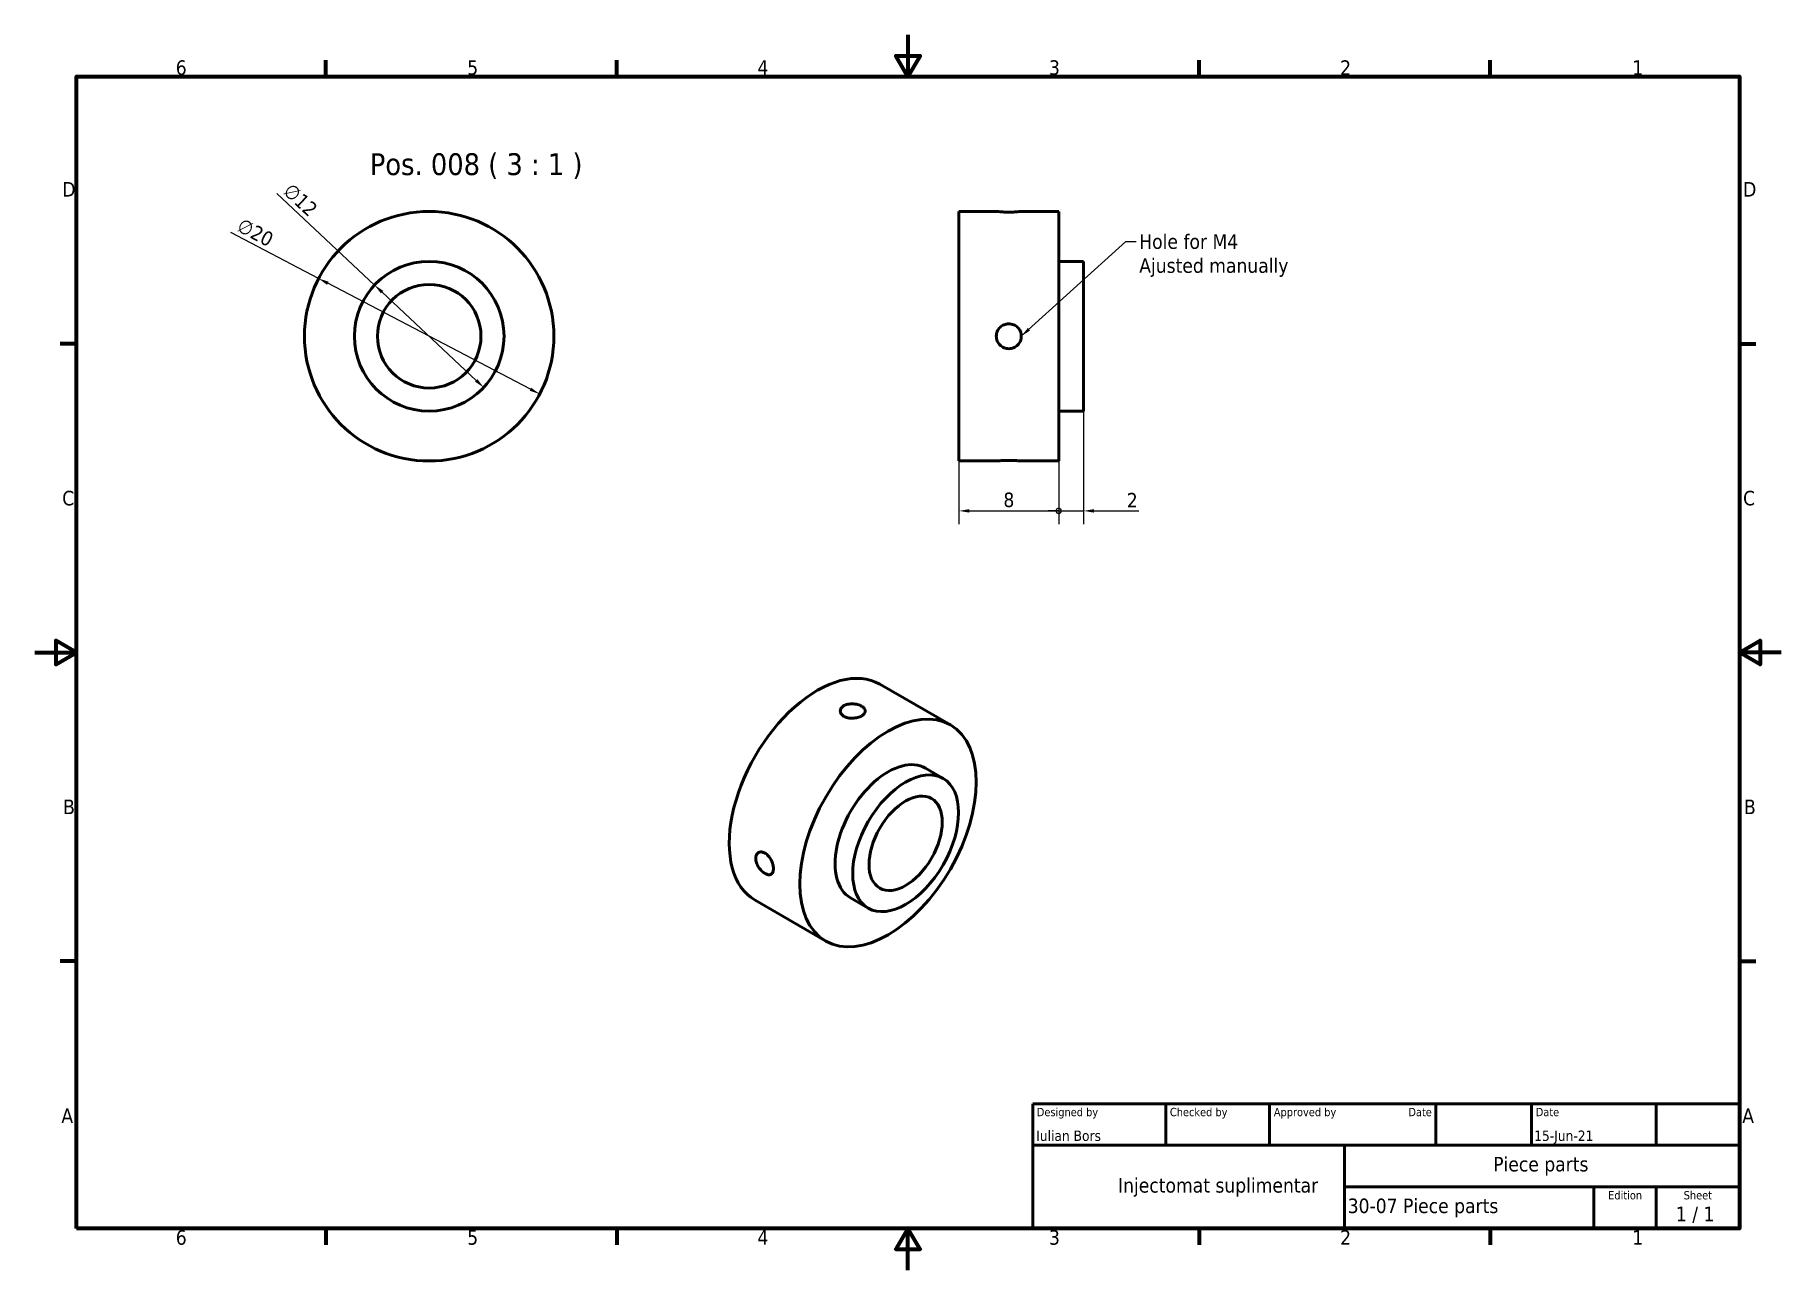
# Model space of a CAD drawing. Header units: millimetres. Extents: x 0 to 140, y 0 to 99.
import ezdxf
from ezdxf.enums import TextEntityAlignment as Align

# ---------------------------------------------------------------- set-up
doc = ezdxf.new("R2010")
doc.units = ezdxf.units.MM
doc.header["$LTSCALE"] = 0.333333
for name, color, linetype, lineweight in [('Border (ISO)', 7, 'Continuous', 70), ('Dimension (ISO)', 7, 'Continuous', 25), ('Symbol (ISO)', 7, 'Continuous', 25), ('Title (ISO)', 7, 'Continuous', 50), ('Visible (ISO)', 7, 'Continuous', 50)]:
    doc.layers.add(name, color=color, linetype=linetype, lineweight=lineweight)
doc.styles.add('Label Text (ISO)', font='tahoma.ttf')
doc.styles.add('Note Text (ISO)', font='tahoma.ttf')
doc.styles.add('Text Style39', font='tahoma.ttf')
doc.styles.add('Text Style41', font='tahoma.ttf')
doc.dimstyles.new('Default (ISO)', dxfattribs={"dimscale": 0.333333, "dimtxt": 3.5, "dimasz": 2.5, "dimexe": 3.175, "dimexo": 0, "dimgap": 0.762, "dimtad": 1, "dimrnd": 1e-08, "dimzin": 0, "dimtxsty": 'Note Text (ISO)', "dimcen": 0.09, "dimdle": 10, "dimclrd": 256, "dimclre": 256, "dimclrt": 256, "dimazin": 0, "dimtfac": 1.001486, "dimtmove": 0, "dimatfit": 3, "dimfxl": 1, "dimtolj": 1, "dimtzin": 0, "dimlwd": -1, "dimlwe": -1, "dimarcsym": 0})
doc.dimstyles.new('Default - Method 1b (ISO)$7', dxfattribs={"dimscale": 0.333333, "dimtxt": 3.5, "dimasz": 2.5, "dimexe": 3.175, "dimexo": 0, "dimgap": 0.762, "dimtad": 1, "dimtoh": 1, "dimrnd": 1e-08, "dimtxsty": 'Note Text (ISO)', "dimcen": 0.09, "dimdle": 10, "dimclrd": 256, "dimclre": 256, "dimclrt": 256, "dimazin": 2, "dimtfac": 1, "dimtmove": 0, "dimatfit": 3, "dimfxl": 1, "dimtolj": 1, "dimlwd": -1, "dimlwe": -1, "dimarcsym": 0})

# ---------------------------------------------------------------- blocks, each defined once
blk = doc.blocks.new('Borders Default Border')
at = {"layer": 'Border (ISO)'}
for p, q in [((70, 287), (70, 290.9)), ((140, 287), (140, 290.9)), ((280, 287), (280, 290.9)), ((350, 287), (350, 290.9)), ((10, 222.75), (6.1, 222.75)), ((410, 222.75), (413.9, 222.75)), ((10, 74.25), (6.1, 74.25)), ((410, 74.25), (413.9, 74.25)), ((70, 10), (70, 6.1)), ((140, 10), (140, 6.1)), ((280, 10), (280, 6.1)), ((350, 10), (350, 6.1))]:
    blk.add_line(p, q, dxfattribs=at)
at = {"layer": 'Border (ISO)', "flags": 128}
for points in [[(210, 297), (210, 287), (207.11, 292), (212.89, 292), (210, 287)], [(10, 10), (10, 287), (410, 287), (410, 10), (10, 10)], [(0, 148.5), (10, 148.5), (5, 151.39), (5, 145.61), (10, 148.5)], [(420, 148.5), (410, 148.5), (415, 151.39), (415, 145.61), (410, 148.5)], [(210, 0), (210, 10), (207.11, 5), (212.89, 5), (210, 10)]]:
    blk.add_lwpolyline(points, dxfattribs=at)
at = {"layer": 'Border (ISO)', "char_height": 3.5, "attachment_point": 7, "style": 'Note Text (ISO)'}
for s, insert in [('6', (33.88, 287.33)), ('5', (103.98, 287.33)), ('4', (173.78, 287.4)), ('3', (243.91, 287.33)), ('2', (313.94, 287.4)), ('1', (384.21, 287.4)), ('D', (6.57, 258.13)), ('D', (410.87, 258.13)), ('C', (6.56, 183.81)), ('C', (410.86, 183.81)), ('B', (6.78, 109.63)), ('B', (411.08, 109.63)), ('A', (6.36, 35.38)), ('A', (410.66, 35.38)), ('6', (33.88, 6.03)), ('5', (103.98, 6.03)), ('4', (173.78, 6.1)), ('3', (243.91, 6.03)), ('2', (313.94, 6.1)), ('1', (384.21, 6.1))]:
    blk.add_mtext(s, dxfattribs=dict(at, insert=insert))
blk = doc.blocks.new('Title Blocks I.A.B')
at = {"layer": 'Title (ISO)'}
for p, q in [((270.07, 130), (100.07, 130)), ((100.07, 130), (100.07, 100)), ((132.07, 120), (132.07, 130)), ((157.07, 120), (157.07, 130)), ((197.07, 120), (197.07, 130)), ((220.07, 120), (220.07, 130)), ((250.07, 120), (250.07, 130)), ((270.07, 100), (270.07, 130)), ((100.07, 120), (270.07, 120)), ((175.07, 120), (175.07, 100)), ((270.07, 110), (175.07, 110)), ((235.07, 100), (235.07, 110)), ((250.07, 100), (250.07, 110)), ((100.07, 100), (270.07, 100))]:
    blk.add_line(p, q, dxfattribs=at)
at = {"layer": 'Title (ISO)', "style": 'Text Style41'}
for s, p in [('Designed by', (101.07, 129)), ('Checked by', (133.07, 129)), ('Approved by', (158.07, 129)), ('Date', (221.07, 129))]:
    blk.add_text(s, height=2, dxfattribs=at).set_placement(p, align=Align.TOP_LEFT)
blk.add_text('Date', height=2, dxfattribs=at).set_placement((196.07, 129), align=Align.TOP_RIGHT)
for s, p in [('Edition', (242.57, 109)), ('Sheet', (260.07, 109))]:
    blk.add_text(s, height=2, dxfattribs=at).set_placement(p, align=Align.TOP_CENTER)
at = {"layer": 'Title (ISO)', "style": 'Note Text (ISO)'}
blk.add_text('1 / 1 ', height=3.5, dxfattribs=at).set_placement((260.07, 103.5), align=Align.MIDDLE_CENTER)
at = {"layer": 'Title (ISO)'}
for tag, p, height, style in [('AUTHOR_001', (100.92, 121.05), 2.5, 'Text Style39'), ('CREATION_DATE_001', (220.69, 121.05), 2.5, 'Text Style39'), ('TITLE_001', (210.83, 113.72), 3.5, 'Note Text (ISO)'), ('COMPANY_001', (102.23, 108.63), 3.5, 'Note Text (ISO)'), ('PART_NUMBER_001', (175.84, 103.7), 3.5, 'Note Text (ISO)')]:
    blk.add_attdef(tag, p, '', height=height, dxfattribs=dict(at, style=style))
at = {"layer": 'Title (ISO)', "style": 'Text Style39'}
for tag, p in [('CHECKED_BY', (133.07, 121)), ('ENG_APPROVED_BY', (158.07, 121))]:
    blk.add_attdef(tag, text='', height=2.5, dxfattribs=at).set_placement(p, align=Align.BOTTOM_LEFT)
blk.add_attdef('ENG_APPROVAL_DATE', text='', height=2.5, dxfattribs=at).set_placement((196.07, 121), align=Align.BOTTOM_RIGHT)
at = {"layer": 'Title (ISO)', "style": 'Note Text (ISO)'}
blk.add_attdef('REVISION_NUMBER', text='', height=3.5, dxfattribs=at).set_placement((242.57, 103.5), align=Align.MIDDLE_CENTER)
blk = doc.blocks.new('*D6')
at = {"layer": 'Defpoints', "color": 0, "transparency": 16777216}
for p in [(22.74, 79.48), (40.47, 70.22)]:
    blk.add_point(p, dxfattribs=at)
at = {"layer": 'Dimension (ISO)', "transparency": 16777216}
for p, q in [((22.74, 79.48), (15.71, 83.16)), ((39.73, 70.6), (23.48, 79.1))]:
    blk.add_line(p, q, dxfattribs=at)
for points in [[(23.55, 79.22), (23.42, 78.97), (22.74, 79.48)], [(39.79, 70.72), (39.66, 70.48), (40.47, 70.22)]]:
    blk.add_solid(points, dxfattribs=at)
at = {"layer": 'Dimension (ISO)', "transparency": 16777216, "insert": (16.64, 84.38), "char_height": 1.167, "attachment_point": 1, "rotation": 332.3924, "style": 'Note Text (ISO)'}
blk.add_mtext('\\A1;∅20', dxfattribs=at)
blk = doc.blocks.new('*D7')
at = {"layer": 'Defpoints', "color": 0, "transparency": 16777216}
for p in [(27.23, 78.95), (35.98, 70.74)]:
    blk.add_point(p, dxfattribs=at)
at = {"layer": 'Dimension (ISO)', "transparency": 16777216}
for p, q in [((27.23, 78.95), (19.4, 86.3)), ((35.37, 71.31), (27.84, 78.38))]:
    blk.add_line(p, q, dxfattribs=at)
for points in [[(27.93, 78.49), (27.74, 78.28), (27.23, 78.95)], [(35.47, 71.42), (35.28, 71.21), (35.98, 70.74)]]:
    blk.add_solid(points, dxfattribs=at)
at = {"layer": 'Dimension (ISO)', "transparency": 16777216, "insert": (20.62, 87.22), "char_height": 1.167, "attachment_point": 1, "rotation": 316.8269, "style": 'Note Text (ISO)'}
blk.add_mtext('\\A1;∅12', dxfattribs=at)
blk = doc.blocks.new('_DotSmall')
at = {"color": 0, "linetype": 'ByBlock', "const_width": 0.5}
blk.add_lwpolyline([(-0.0625, 0, 1), (0.0625, 0, 1)], format="xyb", close=True, dxfattribs=at)
blk = doc.blocks.new('*D8')
at = {"layer": 'Defpoints', "color": 0, "transparency": 16777216}
for p in [(74.08, 64.85), (82.08, 64.85), (82.08, 60.85)]:
    blk.add_point(p, dxfattribs=at)
at = {"layer": 'Dimension (ISO)', "transparency": 16777216}
for p, q in [((74.08, 64.85), (74.08, 59.79)), ((82.08, 64.85), (82.08, 59.79)), ((74.92, 60.85), (82.08, 60.85))]:
    blk.add_line(p, q, dxfattribs=at)
blk.add_solid([(74.92, 60.99), (74.92, 60.71), (74.08, 60.85)], dxfattribs=at)
at = {"layer": 'Dimension (ISO)', "transparency": 16777216, "xscale": 0.8333333333333333, "yscale": 0.8333333333333333, "zscale": 0.8333333333333333}
blk.add_blockref('_DotSmall', (82.08, 60.85), dxfattribs=at)
at = {"layer": 'Dimension (ISO)', "transparency": 16777216, "insert": (77.65, 62.32), "char_height": 1.167, "attachment_point": 1, "style": 'Note Text (ISO)'}
blk.add_mtext('\\A1;8', dxfattribs=at)
blk = doc.blocks.new('*D10')
at = {"layer": 'Defpoints', "color": 0, "transparency": 16777216}
for p in [(84.08, 68.85), (82.08, 64.85), (84.08, 60.85)]:
    blk.add_point(p, dxfattribs=at)
at = {"layer": 'Dimension (ISO)', "transparency": 16777216}
for p, q in [((84.08, 68.85), (84.08, 59.79)), ((82.08, 64.85), (82.08, 59.79)), ((82.08, 60.85), (81.25, 60.85)), ((82.08, 60.85), (84.08, 60.85)), ((84.92, 60.85), (88.52, 60.85))]:
    blk.add_line(p, q, dxfattribs=at)
blk.add_solid([(84.92, 60.99), (84.92, 60.71), (84.08, 60.85)], dxfattribs=at)
at = {"layer": 'Dimension (ISO)', "transparency": 16777216, "xscale": 0.8333333333333333, "yscale": 0.8333333333333333, "zscale": 0.8333333333333333}
blk.add_blockref('_DotSmall', (82.08, 60.85), dxfattribs=at)
at = {"layer": 'Dimension (ISO)', "transparency": 16777216, "insert": (87.54, 62.29), "char_height": 1.167, "attachment_point": 1, "style": 'Note Text (ISO)'}
blk.add_mtext('\\A1;2', dxfattribs=at)

msp = doc.modelspace()

# ---------------------------------------------------------------- linework, layer by layer
at = {"layer": 'Visible (ISO)'}
for p, q in [((74.08, 64.85), (74.08, 84.85)), ((74.08, 84.85), (77.08, 84.85)), ((79.08, 84.85), (82.08, 84.85)), ((82.08, 84.85), (82.08, 64.85)), ((84.08, 80.85), (82.08, 80.85)), ((84.08, 68.85), (84.08, 80.85)), ((84.08, 68.85), (82.08, 68.85)), ((74.08, 64.85), (77.08, 64.85)), ((79.08, 64.85), (82.08, 64.85)), ((67.74, 46.96), (73.4, 43.69)), ((72.81, 39.41), (71.4, 40.23)), ((57.74, 29.64), (63.4, 26.37)), ((66.81, 29.02), (65.4, 29.83))]:
    msp.add_line(p, q, dxfattribs=at)
for radius in [10, 6, 4.15]:
    msp.add_circle((31.61, 74.85), radius, dxfattribs=at)
for centre, major_axis in [((62.74, 38.3), (5, 8.66)), ((68.4, 35.03), (3, 5.2))]:
    msp.add_ellipse(centre, major_axis=major_axis, ratio=0.57735, start_param=0, end_param=3.141593, dxfattribs=at)
for centre, major_axis in [((68.4, 35.03), (-5, -8.66)), ((69.81, 34.21), (-3, -5.2)), ((69.81, 34.21), (2.08, 3.59))]:
    msp.add_ellipse(centre, major_axis=major_axis, ratio=0.57735, dxfattribs=at)
for points, knots in [([(78.08, 84.8), (77.96, 84.8), (77.82, 84.8), (77.58, 84.81), (77.47, 84.82), (77.29, 84.83), (77.21, 84.84), (77.11, 84.85), (77.08, 84.85), (77.08, 84.85)], [0, 0, 0, 0, 0.0376958, 0.0376958, 0.0753916, 0.0753916, 0.1130872, 0.1130872, 0.1507829, 0.1507829, 0.1507829, 0.1507829]), ([(79.08, 84.85), (79.08, 84.85), (79.06, 84.85), (78.96, 84.84), (78.88, 84.83), (78.7, 84.82), (78.59, 84.81), (78.34, 84.8), (78.21, 84.8), (78.08, 84.8)], [0.4523486, 0.4523486, 0.4523486, 0.4523486, 0.4900443, 0.4900443, 0.5277399, 0.5277399, 0.5654357, 0.5654357, 0.6031315, 0.6031315, 0.6031315, 0.6031315]), ([(78.08, 75.85), (78.21, 75.85), (78.34, 75.82), (78.59, 75.72), (78.7, 75.65), (78.88, 75.47), (78.96, 75.36), (79.06, 75.11), (79.08, 74.98), (79.08, 74.72), (79.06, 74.59), (78.96, 74.34), (78.88, 74.23), (78.7, 74.05), (78.59, 73.98), (78.34, 73.87), (78.21, 73.85), (77.96, 73.85), (77.82, 73.87), (77.58, 73.98), (77.47, 74.05), (77.29, 74.23), (77.21, 74.34), (77.11, 74.59), (77.08, 74.72), (77.08, 74.98), (77.11, 75.11), (77.21, 75.36), (77.29, 75.47), (77.47, 75.65), (77.58, 75.72), (77.82, 75.82), (77.96, 75.85), (78.08, 75.85)], [0, 0, 0, 0, 0.0376958, 0.0376958, 0.0753916, 0.0753916, 0.1130872, 0.1130872, 0.1507829, 0.1507829, 0.1884785, 0.1884785, 0.2261742, 0.2261742, 0.26387, 0.26387, 0.3015657, 0.3015657, 0.3392615, 0.3392615, 0.3769573, 0.3769573, 0.414653, 0.414653, 0.4523486, 0.4523486, 0.4900443, 0.4900443, 0.5277399, 0.5277399, 0.5654357, 0.5654357, 0.6031315, 0.6031315, 0.6031315, 0.6031315]), ([(77.08, 64.85), (77.08, 64.85), (77.11, 64.85), (77.21, 64.86), (77.29, 64.87), (77.47, 64.88), (77.58, 64.89), (77.82, 64.9), (77.96, 64.9), (78.08, 64.9)], [0.4523486, 0.4523486, 0.4523486, 0.4523486, 0.4900443, 0.4900443, 0.5277399, 0.5277399, 0.5654357, 0.5654357, 0.6031315, 0.6031315, 0.6031315, 0.6031315]), ([(78.08, 64.9), (78.21, 64.9), (78.34, 64.9), (78.59, 64.89), (78.7, 64.88), (78.88, 64.87), (78.96, 64.86), (79.06, 64.85), (79.08, 64.85), (79.08, 64.85)], [0, 0, 0, 0, 0.0376958, 0.0376958, 0.0753916, 0.0753916, 0.1130872, 0.1130872, 0.1507829, 0.1507829, 0.1507829, 0.1507829]), ([(64.86, 44.38), (64.77, 44.43), (64.7, 44.5), (64.6, 44.65), (64.57, 44.73), (64.57, 44.89), (64.6, 44.97), (64.7, 45.12), (64.77, 45.19), (64.95, 45.29), (65.06, 45.33), (65.31, 45.38), (65.45, 45.39), (65.7, 45.38), (65.83, 45.36), (66.08, 45.29), (66.19, 45.25), (66.37, 45.14), (66.44, 45.08), (66.55, 44.95), (66.57, 44.88), (66.57, 44.74), (66.55, 44.67), (66.44, 44.53), (66.37, 44.47), (66.19, 44.37), (66.08, 44.32), (65.83, 44.26), (65.7, 44.24), (65.45, 44.23), (65.31, 44.23), (65.06, 44.29), (64.95, 44.33), (64.86, 44.38)], [0, 0, 0, 0, 0.0376958, 0.0376958, 0.0753916, 0.0753916, 0.1130872, 0.1130872, 0.1507829, 0.1507829, 0.1884785, 0.1884785, 0.2261742, 0.2261742, 0.26387, 0.26387, 0.3015657, 0.3015657, 0.3392615, 0.3392615, 0.3769573, 0.3769573, 0.414653, 0.414653, 0.4523486, 0.4523486, 0.4900443, 0.4900443, 0.5277399, 0.5277399, 0.5654357, 0.5654357, 0.6031315, 0.6031315, 0.6031315, 0.6031315]), ([(58.54, 33.42), (58.62, 33.37), (58.72, 33.29), (58.88, 33.1), (58.96, 32.99), (59.08, 32.77), (59.13, 32.64), (59.19, 32.4), (59.21, 32.28), (59.21, 32.07), (59.19, 31.97), (59.13, 31.82), (59.08, 31.76), (58.96, 31.69), (58.88, 31.68), (58.72, 31.7), (58.62, 31.73), (58.45, 31.84), (58.35, 31.91), (58.17, 32.09), (58.08, 32.2), (57.95, 32.41), (57.89, 32.53), (57.81, 32.77), (57.79, 32.89), (57.79, 33.09), (57.81, 33.19), (57.89, 33.36), (57.95, 33.42), (58.08, 33.5), (58.17, 33.52), (58.35, 33.5), (58.45, 33.47), (58.54, 33.42)], [0, 0, 0, 0, 0.0376958, 0.0376958, 0.0753916, 0.0753916, 0.1130872, 0.1130872, 0.1507829, 0.1507829, 0.1884785, 0.1884785, 0.2261742, 0.2261742, 0.26387, 0.26387, 0.3015657, 0.3015657, 0.3392615, 0.3392615, 0.3769573, 0.3769573, 0.414653, 0.414653, 0.4523486, 0.4523486, 0.4900443, 0.4900443, 0.5277399, 0.5277399, 0.5654357, 0.5654357, 0.6031315, 0.6031315, 0.6031315, 0.6031315])]:
    msp.add_open_spline(points, degree=3, knots=knots, dxfattribs=at)

# ---------------------------------------------------------------- block references
at = {"xscale": 0.3333333333333333, "yscale": 0.3333333333333333, "zscale": 0.3333333333333333}
msp.add_blockref('Borders Default Border', (0, 0), dxfattribs=at)
msp.add_blockref('Title Blocks I.A.B', (46.64, -30), dxfattribs=at).add_auto_attribs({'TITLE_001': 'Piece parts', 'PART_NUMBER_001': '30-07 Piece parts', 'COMPANY_001': '              Injectomat suplimentar', 'AUTHOR_001': 'Iulian Bors', 'CREATION_DATE_001': '15-Jun-21'})

# ---------------------------------------------------------------- texts
at = {"layer": 'Symbol (ISO)', "insert": (26.85, 87.45), "char_height": 1.75, "attachment_point": 7, "style": 'Label Text (ISO)'}
msp.add_mtext('Pos. 008 ( 3 : 1 )', dxfattribs=at)
at = {"layer": 'Symbol (ISO)', "insert": (88.54, 83.02), "char_height": 1.1667, "width": 12.1469, "attachment_point": 1, "line_spacing_factor": 0.987884, "style": 'Note Text (ISO)'}
msp.add_mtext('\\fTahoma|b0|i0;Hole for M4\\P\\fTahoma|b0|i0;Ajusted manually', dxfattribs=at)

# ---------------------------------------------------------------- dimensions: what is measured, and where the dimension line sits
at = {"layer": 'Dimension (ISO)'}
for p1, p2, picture, middle in [((35.98, 70.74), (27.23, 78.95), '*D7', (20.64, 85.14)), ((40.47, 70.22), (22.74, 79.48), '*D6', (17.22, 82.37))]:
    dim = msp.add_diameter_dim_2p(p1=p1, p2=p2, dimstyle='Default (ISO)', override={"dimgap": 0.762, "dimdec": 0, "dimlfac": 1, "dimtol": 0, "dimlim": 0, "dimtp": 0, "dimtm": 0, "dimtdec": 2, "dimatfit": 2}, dxfattribs=at)
    dim.commit()
    dim.dimension.update_dxf_attribs({"geometry": picture, "text_midpoint": middle, "dimtype": 163})
for base, p1, p2, override, picture, middle in [((84.08, 60.85), (82.08, 64.85), (84.08, 68.85), {"dimgap": 0.762, "dimdec": 0, "dimblk1": 'DotSmall', "dimsah": 1, "dimdle": 0, "dimtol": 0, "dimlim": 0, "dimtp": 0, "dimtm": 0, "dimtdec": 2, "dimtofl": 1, "dimatfit": 1}, '*D10', (87.9, 60.85)), ((82.08, 60.85), (74.08, 64.85), (82.08, 64.85), {"dimgap": 0.762, "dimdec": 0, "dimblk2": 'DotSmall', "dimsah": 1, "dimdle": 0, "dimtol": 0, "dimlim": 0, "dimtp": 0, "dimtm": 0, "dimtdec": 2, "dimtofl": 0, "dimatfit": 1}, '*D8', (78.03, 60.85))]:
    dim = msp.add_linear_dim(base=base, p1=p1, p2=p2, angle=180, dimstyle='Default (ISO)', override=override, dxfattribs=at)
    dim.commit()
    dim.dimension.update_dxf_attribs({"geometry": picture, "text_midpoint": middle, "dimtype": 160})

# ---------------------------------------------------------------- leaders
at = {"layer": 'Symbol (ISO)', "annotation_type": 0, "has_hookline": 1, "hookline_direction": 0, "text_width": 12.14}
msp.add_leader([(79.08, 74.85), (87.46, 82.44), (88.29, 82.44)], dimstyle='Default - Method 1b (ISO)$7', override={"dimtad": 0}, dxfattribs=at)

doc.saveas('drawing.dxf')
